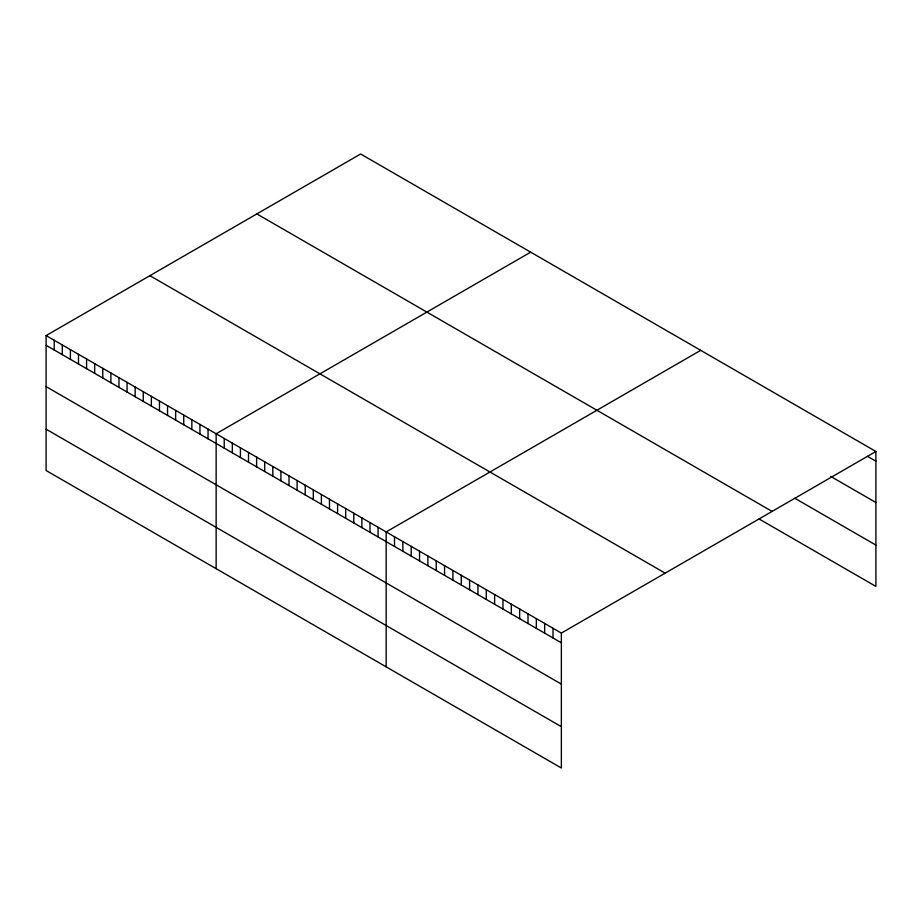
<?xml version="1.0" encoding="UTF-8"?>
<svg xmlns="http://www.w3.org/2000/svg" width="922" height="922" viewBox="0 0 922 922"><rect width="100%" height="100%" fill="white"/><g stroke="black" fill="none" stroke-linecap="round" stroke-linejoin="round"><path stroke-width="1.38" d="M46.1 335.596L561.36 633.08L561.36 768.003L46.1 470.52L46.1 335.596L360.64 153.997L875.9 451.48L875.9 586.404L759.106 518.971M530.68 252.167L216.14 433.766L216.14 568.69M700.708 350.337L386.168 531.936L386.168 666.86M561.36 633.08L875.9 451.48M867.556 456.367L875.9 461.184M830.618 476.363L875.9 502.513M794.856 498.295L875.9 545.086M256.846 213.927L772.106 511.41M149.894 275.666L665.154 573.15M46.1 345.301L561.36 642.784M46.1 386.618L561.36 684.101M46.1 429.191L561.36 726.674M553.016 628.262L553.016 637.966M544.672 623.445L544.672 633.149M536.339 618.627L536.339 628.331M527.995 613.81L527.995 623.514M519.651 608.993L519.651 618.697M511.307 604.187L511.307 613.891M502.963 599.369L502.963 609.073M494.618 594.552L494.618 604.256M486.286 589.734L486.286 599.438M477.942 584.917L477.942 594.621M469.598 580.099L469.598 589.803M461.254 575.282L461.254 584.986M452.909 570.464L452.909 580.168M444.565 565.647L444.565 575.351M436.221 560.83L436.221 570.534M427.889 556.012L427.889 565.716M419.545 551.206L419.545 560.91M411.2 546.389L411.2 556.093M402.856 541.571L402.856 551.275M394.512 536.754L394.512 546.458M378.078 527.257L378.078 536.961M369.976 522.59L369.976 532.294M361.885 517.91L361.885 527.615M353.783 513.231L353.783 522.935M345.692 508.564L345.692 518.268M337.59 503.885L337.59 513.589M329.488 499.217L329.488 508.921M321.398 494.538L321.398 504.242M313.296 489.859L313.296 499.563M305.205 485.191L305.205 494.895M297.103 480.512L297.103 490.216M289.012 475.833L289.012 485.548M280.91 471.165L280.91 480.869M272.82 466.486L272.82 476.19M264.718 461.818L264.718 471.522M256.616 457.139L256.616 466.843M248.525 452.46L248.525 462.164M240.423 447.792L240.423 457.496M232.332 443.113L232.332 452.817M224.23 438.446L224.23 448.15M208.038 429.087L208.038 438.791M199.947 424.42L199.947 434.124M191.845 419.74L191.845 429.445M183.743 415.061L183.743 424.765M175.653 410.394L175.653 420.098M167.55 405.715L167.55 415.419M159.46 401.047L159.46 410.751M151.358 396.368L151.358 406.072M143.267 391.689L143.267 401.393M135.165 387.021L135.165 396.725M127.075 382.342L127.075 392.046M118.973 377.663L118.973 387.378M110.871 372.995L110.871 382.699M102.78 368.316L102.78 378.02M94.678 363.648L94.678 373.352M86.587 358.969L86.587 368.673M78.485 354.29L78.485 363.994M70.395 349.622L70.395 359.326M62.293 344.943L62.293 354.647M54.202 340.276L54.202 349.98"/></g></svg>
